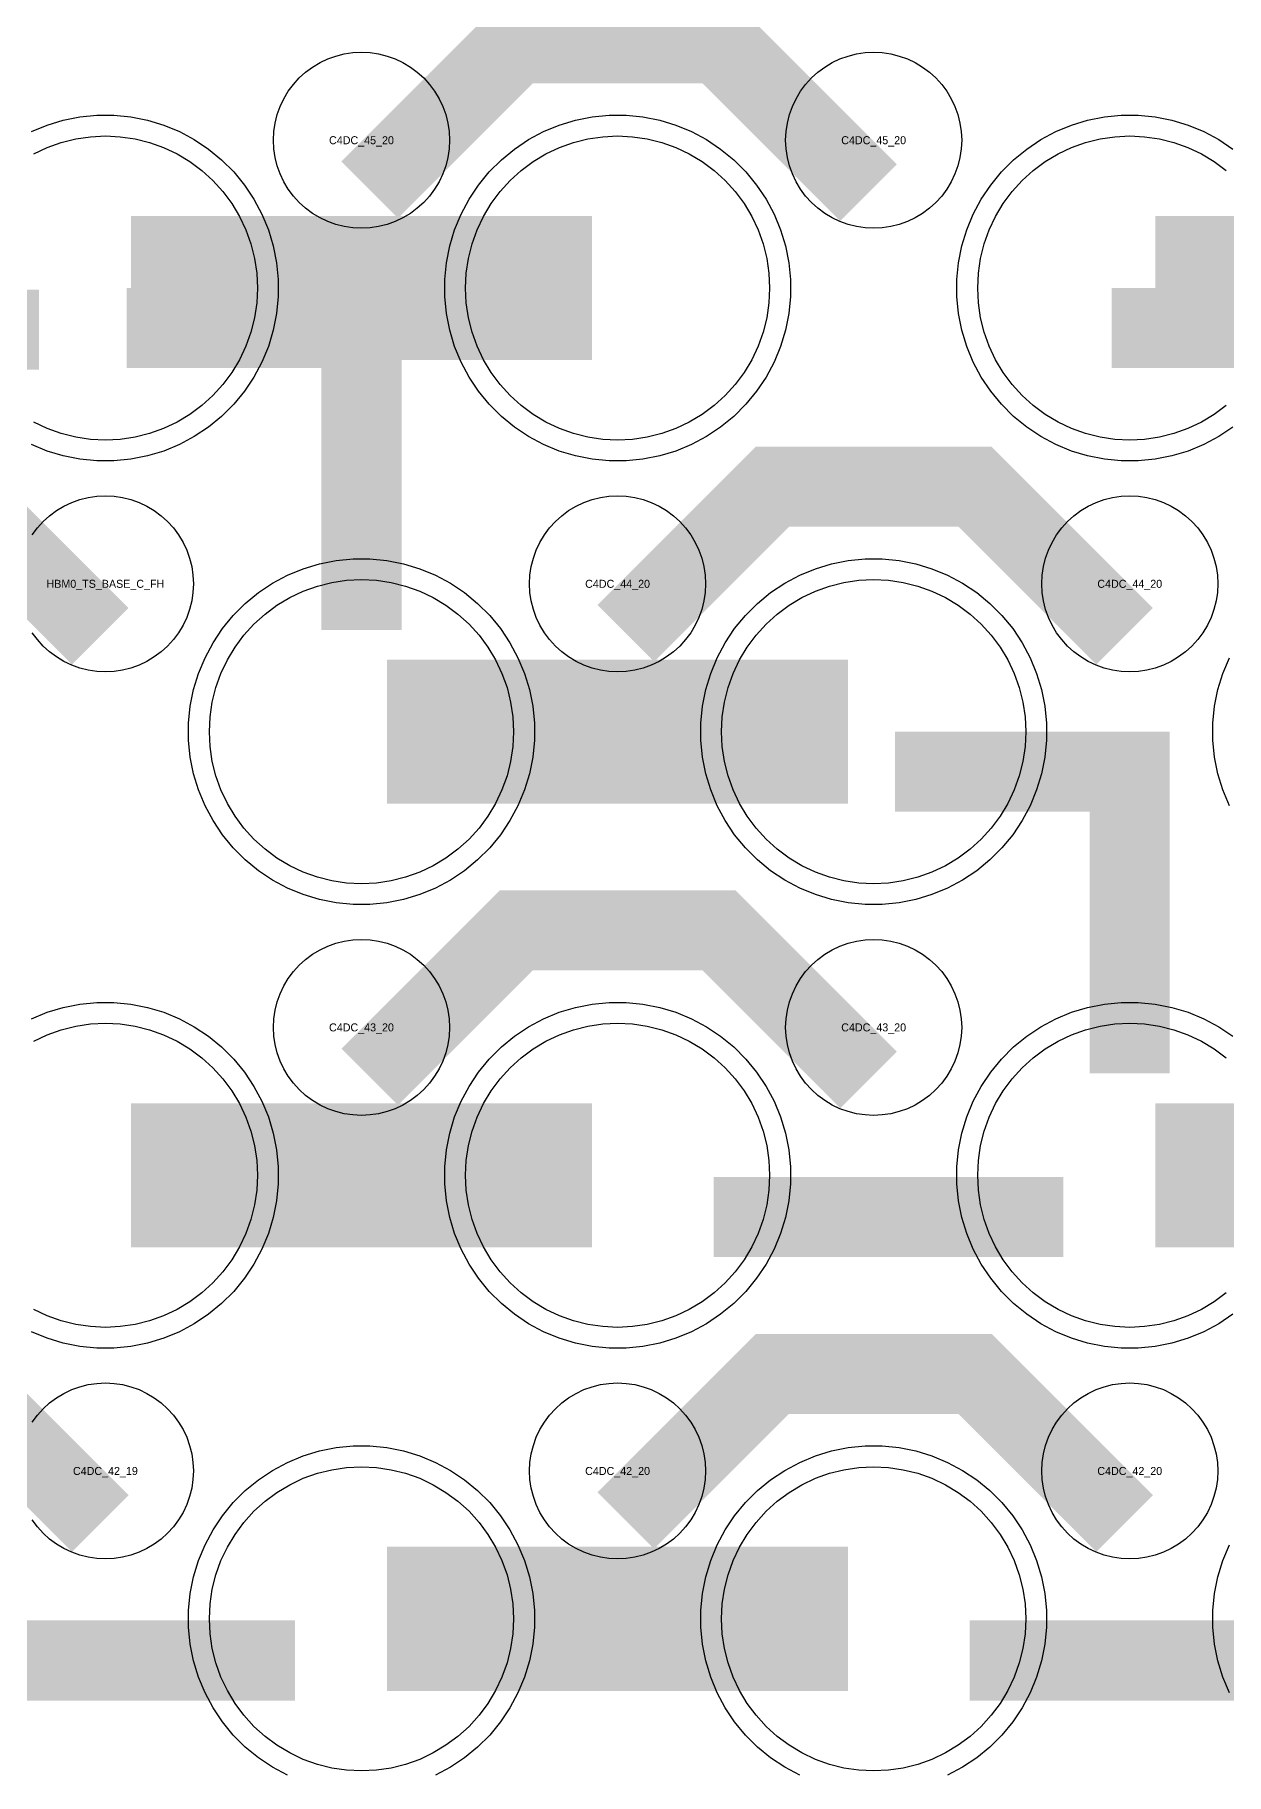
# Model space of a CAD drawing. Extents: x -11880 to 11880, y -14992 to 14992.
# Drawn here: x -5702 to -5330, y -9068 to -8525 of the extents above; entities that cross this region are included whole.
import ezdxf
from ezdxf.enums import TextEntityAlignment as Align

# ---------------------------------------------------------------- set-up
doc = ezdxf.new("R2010")
doc.units = 0
doc.header["$MEASUREMENT"] = 0
for name, color, linetype in [('GDS_775_DT_237', 138, 'CONTINUOUS'), ('RDL1_FS', 34, 'CONTINUOUS'), ('RDL_BS', 160, 'CONTINUOUS')]:
    doc.layers.add(name, color=color, linetype=linetype)

msp = doc.modelspace()

# ---------------------------------------------------------------- linework, layer by layer
at = {"layer": 'RDL1_FS'}
for points in [[(-5702.395, -8562.28), (-5698.181, -8560.288), (-5693.791, -8558.716), (-5689.268, -8557.584), (-5684.657, -8556.9), (-5680, -8556.671), (-5675.343, -8556.9), (-5670.732, -8557.584), (-5666.209, -8558.716), (-5661.819, -8560.288), (-5657.605, -8562.28), (-5653.605, -8564.678), (-5649.86, -8567.456), (-5646.406, -8570.586), (-5643.276, -8574.04), (-5640.498, -8577.785), (-5638.1, -8581.785), (-5636.108, -8585.999), (-5634.536, -8590.389), (-5633.404, -8594.912), (-5632.72, -8599.523), (-5632.491, -8604.18), (-5632.72, -8608.837), (-5633.404, -8613.448), (-5634.536, -8617.971), (-5636.108, -8622.361), (-5638.1, -8626.575), (-5640.498, -8630.575), (-5643.276, -8634.32), (-5646.406, -8637.774), (-5649.86, -8640.904), (-5653.605, -8643.682), (-5657.605, -8646.08), (-5661.819, -8648.072), (-5666.209, -8649.644), (-5670.732, -8650.776), (-5675.343, -8651.46), (-5680, -8651.689), (-5684.657, -8651.46), (-5689.268, -8650.776), (-5693.791, -8649.644), (-5698.181, -8648.072), (-5702.395, -8646.08)], [(-5329.86, -8640.904), (-5333.605, -8643.682), (-5337.605, -8646.08), (-5341.819, -8648.072), (-5346.209, -8649.644), (-5350.732, -8650.776), (-5355.343, -8651.46), (-5360, -8651.689), (-5364.657, -8651.46), (-5369.268, -8650.776), (-5373.791, -8649.644), (-5378.181, -8648.072), (-5382.395, -8646.08), (-5386.395, -8643.682), (-5390.14, -8640.904), (-5393.594, -8637.774), (-5396.724, -8634.32), (-5399.502, -8630.575), (-5401.9, -8626.575), (-5403.892, -8622.361), (-5405.464, -8617.971), (-5406.596, -8613.448), (-5407.28, -8608.837), (-5407.509, -8604.18), (-5407.28, -8599.523), (-5406.596, -8594.912), (-5405.464, -8590.389), (-5403.892, -8585.999), (-5401.9, -8581.785), (-5399.502, -8577.785), (-5396.724, -8574.04), (-5393.594, -8570.586), (-5390.14, -8567.456), (-5386.395, -8564.678), (-5382.395, -8562.28), (-5378.181, -8560.288), (-5373.791, -8558.716), (-5369.268, -8557.584), (-5364.657, -8556.9), (-5360, -8556.671), (-5355.343, -8556.9), (-5350.732, -8557.584), (-5346.209, -8558.716), (-5341.819, -8560.288), (-5337.605, -8562.28), (-5333.605, -8564.678), (-5329.86, -8567.456)], [(-5702.395, -8839.41), (-5698.181, -8837.418), (-5693.791, -8835.846), (-5689.268, -8834.714), (-5684.657, -8834.03), (-5680, -8833.801), (-5675.343, -8834.03), (-5670.732, -8834.714), (-5666.209, -8835.846), (-5661.819, -8837.418), (-5657.605, -8839.41), (-5653.605, -8841.808), (-5649.86, -8844.586), (-5646.406, -8847.716), (-5643.276, -8851.17), (-5640.498, -8854.915), (-5638.1, -8858.915), (-5636.108, -8863.129), (-5634.536, -8867.519), (-5633.404, -8872.042), (-5632.72, -8876.653), (-5632.491, -8881.31), (-5632.72, -8885.967), (-5633.404, -8890.578), (-5634.536, -8895.101), (-5636.108, -8899.491), (-5638.1, -8903.705), (-5640.498, -8907.705), (-5643.276, -8911.45), (-5646.406, -8914.904), (-5649.86, -8918.034), (-5653.605, -8920.812), (-5657.605, -8923.21), (-5661.819, -8925.202), (-5666.209, -8926.774), (-5670.732, -8927.906), (-5675.343, -8928.59), (-5680, -8928.819), (-5684.657, -8928.59), (-5689.268, -8927.906), (-5693.791, -8926.774), (-5698.181, -8925.202), (-5702.395, -8923.21)], [(-5329.86, -8918.034), (-5333.605, -8920.812), (-5337.605, -8923.21), (-5341.819, -8925.202), (-5346.209, -8926.774), (-5350.732, -8927.906), (-5355.343, -8928.59), (-5360, -8928.819), (-5364.657, -8928.59), (-5369.268, -8927.906), (-5373.791, -8926.774), (-5378.181, -8925.202), (-5382.395, -8923.21), (-5386.395, -8920.812), (-5390.14, -8918.034), (-5393.594, -8914.904), (-5396.724, -8911.45), (-5399.502, -8907.705), (-5401.9, -8903.705), (-5403.892, -8899.491), (-5405.464, -8895.101), (-5406.596, -8890.578), (-5407.28, -8885.967), (-5407.509, -8881.31), (-5407.28, -8876.653), (-5406.596, -8872.042), (-5405.464, -8867.519), (-5403.892, -8863.129), (-5401.9, -8858.915), (-5399.502, -8854.915), (-5396.724, -8851.17), (-5393.594, -8847.716), (-5390.14, -8844.586), (-5386.395, -8841.808), (-5382.395, -8839.41), (-5378.181, -8837.418), (-5373.791, -8835.846), (-5369.268, -8834.714), (-5364.657, -8834.03), (-5360, -8833.801), (-5355.343, -8834.03), (-5350.732, -8834.714), (-5346.209, -8835.846), (-5341.819, -8837.418), (-5337.605, -8839.41), (-5333.605, -8841.808), (-5329.86, -8844.586)]]:
    msp.add_lwpolyline(points, dxfattribs=at)
for points in [[(-5520, -8651.689), (-5524.657, -8651.46), (-5529.268, -8650.776), (-5533.791, -8649.644), (-5538.181, -8648.072), (-5542.395, -8646.08), (-5546.395, -8643.682), (-5550.14, -8640.904), (-5553.594, -8637.774), (-5556.724, -8634.32), (-5559.502, -8630.575), (-5561.9, -8626.575), (-5563.892, -8622.361), (-5565.464, -8617.971), (-5566.596, -8613.448), (-5567.28, -8608.837), (-5567.509, -8604.18), (-5567.28, -8599.523), (-5566.596, -8594.912), (-5565.464, -8590.389), (-5563.892, -8585.999), (-5561.9, -8581.785), (-5559.502, -8577.785), (-5556.724, -8574.04), (-5553.594, -8570.586), (-5550.14, -8567.456), (-5546.395, -8564.678), (-5542.395, -8562.28), (-5538.181, -8560.288), (-5533.791, -8558.716), (-5529.268, -8557.584), (-5524.657, -8556.9), (-5520, -8556.671), (-5515.343, -8556.9), (-5510.732, -8557.584), (-5506.209, -8558.716), (-5501.819, -8560.288), (-5497.605, -8562.28), (-5493.605, -8564.678), (-5489.86, -8567.456), (-5486.406, -8570.586), (-5483.276, -8574.04), (-5480.498, -8577.785), (-5478.1, -8581.785), (-5476.108, -8585.999), (-5474.536, -8590.389), (-5473.404, -8594.912), (-5472.72, -8599.523), (-5472.491, -8604.18), (-5472.72, -8608.837), (-5473.404, -8613.448), (-5474.536, -8617.971), (-5476.108, -8622.361), (-5478.1, -8626.575), (-5480.498, -8630.575), (-5483.276, -8634.32), (-5486.406, -8637.774), (-5489.86, -8640.904), (-5493.605, -8643.682), (-5497.605, -8646.08), (-5501.819, -8648.072), (-5506.209, -8649.644), (-5510.732, -8650.776), (-5515.343, -8651.46)], [(-5600, -8790.254), (-5604.657, -8790.025), (-5609.268, -8789.341), (-5613.791, -8788.209), (-5618.181, -8786.637), (-5622.395, -8784.645), (-5626.395, -8782.247), (-5630.14, -8779.469), (-5633.594, -8776.339), (-5636.724, -8772.885), (-5639.502, -8769.14), (-5641.9, -8765.14), (-5643.892, -8760.926), (-5645.464, -8756.536), (-5646.596, -8752.013), (-5647.28, -8747.402), (-5647.509, -8742.745), (-5647.28, -8738.088), (-5646.596, -8733.477), (-5645.464, -8728.954), (-5643.892, -8724.564), (-5641.9, -8720.35), (-5639.502, -8716.35), (-5636.724, -8712.605), (-5633.594, -8709.151), (-5630.14, -8706.021), (-5626.395, -8703.243), (-5622.395, -8700.845), (-5618.181, -8698.853), (-5613.791, -8697.281), (-5609.268, -8696.149), (-5604.657, -8695.465), (-5600, -8695.236), (-5595.343, -8695.465), (-5590.732, -8696.149), (-5586.209, -8697.281), (-5581.819, -8698.853), (-5577.605, -8700.845), (-5573.605, -8703.243), (-5569.86, -8706.021), (-5566.406, -8709.151), (-5563.276, -8712.605), (-5560.498, -8716.35), (-5558.1, -8720.35), (-5556.108, -8724.564), (-5554.536, -8728.954), (-5553.404, -8733.477), (-5552.72, -8738.088), (-5552.491, -8742.745), (-5552.72, -8747.402), (-5553.404, -8752.013), (-5554.536, -8756.536), (-5556.108, -8760.926), (-5558.1, -8765.14), (-5560.498, -8769.14), (-5563.276, -8772.885), (-5566.406, -8776.339), (-5569.86, -8779.469), (-5573.605, -8782.247), (-5577.605, -8784.645), (-5581.819, -8786.637), (-5586.209, -8788.209), (-5590.732, -8789.341), (-5595.343, -8790.025)], [(-5440, -8790.254), (-5444.657, -8790.025), (-5449.268, -8789.341), (-5453.791, -8788.209), (-5458.181, -8786.637), (-5462.395, -8784.645), (-5466.395, -8782.247), (-5470.14, -8779.469), (-5473.594, -8776.339), (-5476.724, -8772.885), (-5479.502, -8769.14), (-5481.9, -8765.14), (-5483.892, -8760.926), (-5485.464, -8756.536), (-5486.596, -8752.013), (-5487.28, -8747.402), (-5487.509, -8742.745), (-5487.28, -8738.088), (-5486.596, -8733.477), (-5485.464, -8728.954), (-5483.892, -8724.564), (-5481.9, -8720.35), (-5479.502, -8716.35), (-5476.724, -8712.605), (-5473.594, -8709.151), (-5470.14, -8706.021), (-5466.395, -8703.243), (-5462.395, -8700.845), (-5458.181, -8698.853), (-5453.791, -8697.281), (-5449.268, -8696.149), (-5444.657, -8695.465), (-5440, -8695.236), (-5435.343, -8695.465), (-5430.732, -8696.149), (-5426.209, -8697.281), (-5421.819, -8698.853), (-5417.605, -8700.845), (-5413.605, -8703.243), (-5409.86, -8706.021), (-5406.406, -8709.151), (-5403.276, -8712.605), (-5400.498, -8716.35), (-5398.1, -8720.35), (-5396.108, -8724.564), (-5394.536, -8728.954), (-5393.404, -8733.477), (-5392.72, -8738.088), (-5392.491, -8742.745), (-5392.72, -8747.402), (-5393.404, -8752.013), (-5394.536, -8756.536), (-5396.108, -8760.926), (-5398.1, -8765.14), (-5400.498, -8769.14), (-5403.276, -8772.885), (-5406.406, -8776.339), (-5409.86, -8779.469), (-5413.605, -8782.247), (-5417.605, -8784.645), (-5421.819, -8786.637), (-5426.209, -8788.209), (-5430.732, -8789.341), (-5435.343, -8790.025)], [(-5520, -8928.819), (-5524.657, -8928.59), (-5529.268, -8927.906), (-5533.791, -8926.774), (-5538.181, -8925.202), (-5542.395, -8923.21), (-5546.395, -8920.812), (-5550.14, -8918.034), (-5553.594, -8914.904), (-5556.724, -8911.45), (-5559.502, -8907.705), (-5561.9, -8903.705), (-5563.892, -8899.491), (-5565.464, -8895.101), (-5566.596, -8890.578), (-5567.28, -8885.967), (-5567.509, -8881.31), (-5567.28, -8876.653), (-5566.596, -8872.042), (-5565.464, -8867.519), (-5563.892, -8863.129), (-5561.9, -8858.915), (-5559.502, -8854.915), (-5556.724, -8851.17), (-5553.594, -8847.716), (-5550.14, -8844.586), (-5546.395, -8841.808), (-5542.395, -8839.41), (-5538.181, -8837.418), (-5533.791, -8835.846), (-5529.268, -8834.714), (-5524.657, -8834.03), (-5520, -8833.801), (-5515.343, -8834.03), (-5510.732, -8834.714), (-5506.209, -8835.846), (-5501.819, -8837.418), (-5497.605, -8839.41), (-5493.605, -8841.808), (-5489.86, -8844.586), (-5486.406, -8847.716), (-5483.276, -8851.17), (-5480.498, -8854.915), (-5478.1, -8858.915), (-5476.108, -8863.129), (-5474.536, -8867.519), (-5473.404, -8872.042), (-5472.72, -8876.653), (-5472.491, -8881.31), (-5472.72, -8885.967), (-5473.404, -8890.578), (-5474.536, -8895.101), (-5476.108, -8899.491), (-5478.1, -8903.705), (-5480.498, -8907.705), (-5483.276, -8911.45), (-5486.406, -8914.904), (-5489.86, -8918.034), (-5493.605, -8920.812), (-5497.605, -8923.21), (-5501.819, -8925.202), (-5506.209, -8926.774), (-5510.732, -8927.906), (-5515.343, -8928.59)], [(-5600, -9067.384), (-5604.657, -9067.155), (-5609.268, -9066.471), (-5613.791, -9065.339), (-5618.181, -9063.767), (-5622.395, -9061.775), (-5626.395, -9059.377), (-5630.14, -9056.599), (-5633.594, -9053.469), (-5636.724, -9050.015), (-5639.502, -9046.27), (-5641.9, -9042.27), (-5643.892, -9038.056), (-5645.464, -9033.666), (-5646.596, -9029.143), (-5647.28, -9024.532), (-5647.509, -9019.875), (-5647.28, -9015.218), (-5646.596, -9010.607), (-5645.464, -9006.084), (-5643.892, -9001.694), (-5641.9, -8997.48), (-5639.502, -8993.48), (-5636.724, -8989.735), (-5633.594, -8986.281), (-5630.14, -8983.151), (-5626.395, -8980.373), (-5622.395, -8977.975), (-5618.181, -8975.983), (-5613.791, -8974.411), (-5609.268, -8973.279), (-5604.657, -8972.595), (-5600, -8972.366), (-5595.343, -8972.595), (-5590.732, -8973.279), (-5586.209, -8974.411), (-5581.819, -8975.983), (-5577.605, -8977.975), (-5573.605, -8980.373), (-5569.86, -8983.151), (-5566.406, -8986.281), (-5563.276, -8989.735), (-5560.498, -8993.48), (-5558.1, -8997.48), (-5556.108, -9001.694), (-5554.536, -9006.084), (-5553.404, -9010.607), (-5552.72, -9015.218), (-5552.491, -9019.875), (-5552.72, -9024.532), (-5553.404, -9029.143), (-5554.536, -9033.666), (-5556.108, -9038.056), (-5558.1, -9042.27), (-5560.498, -9046.27), (-5563.276, -9050.015), (-5566.406, -9053.469), (-5569.86, -9056.599), (-5573.605, -9059.377), (-5577.605, -9061.775), (-5581.819, -9063.767), (-5586.209, -9065.339), (-5590.732, -9066.471), (-5595.343, -9067.155)], [(-5440, -9067.384), (-5444.657, -9067.155), (-5449.268, -9066.471), (-5453.791, -9065.339), (-5458.181, -9063.767), (-5462.395, -9061.775), (-5466.395, -9059.377), (-5470.14, -9056.599), (-5473.594, -9053.469), (-5476.724, -9050.015), (-5479.502, -9046.27), (-5481.9, -9042.27), (-5483.892, -9038.056), (-5485.464, -9033.666), (-5486.596, -9029.143), (-5487.28, -9024.532), (-5487.509, -9019.875), (-5487.28, -9015.218), (-5486.596, -9010.607), (-5485.464, -9006.084), (-5483.892, -9001.694), (-5481.9, -8997.48), (-5479.502, -8993.48), (-5476.724, -8989.735), (-5473.594, -8986.281), (-5470.14, -8983.151), (-5466.395, -8980.373), (-5462.395, -8977.975), (-5458.181, -8975.983), (-5453.791, -8974.411), (-5449.268, -8973.279), (-5444.657, -8972.595), (-5440, -8972.366), (-5435.343, -8972.595), (-5430.732, -8973.279), (-5426.209, -8974.411), (-5421.819, -8975.983), (-5417.605, -8977.975), (-5413.605, -8980.373), (-5409.86, -8983.151), (-5406.406, -8986.281), (-5403.276, -8989.735), (-5400.498, -8993.48), (-5398.1, -8997.48), (-5396.108, -9001.694), (-5394.536, -9006.084), (-5393.404, -9010.607), (-5392.72, -9015.218), (-5392.491, -9019.875), (-5392.72, -9024.532), (-5393.404, -9029.143), (-5394.536, -9033.666), (-5396.108, -9038.056), (-5398.1, -9042.27), (-5400.498, -9046.27), (-5403.276, -9050.015), (-5406.406, -9053.469), (-5409.86, -9056.599), (-5413.605, -9059.377), (-5417.605, -9061.775), (-5421.819, -9063.767), (-5426.209, -9065.339), (-5430.732, -9066.471), (-5435.343, -9067.155)]]:
    msp.add_lwpolyline(points, close=True, dxfattribs=at)
for points in [[(-5671.998, -8604.18, 45, 45, 0), (-5599.998, -8604.18, 45, 45, 0)], [(-5599.998, -8604.18, 45, 45, 0), (-5527.998, -8604.18, 45, 45, 0)], [(-5351.998, -8604.18, 45, 45, 0), (-5279.998, -8604.18, 45, 45, 0)], [(-5591.998, -8742.745, 45, 45, 0), (-5519.998, -8742.745, 45, 45, 0)], [(-5519.998, -8742.745, 45, 45, 0), (-5447.998, -8742.745, 45, 45, 0)], [(-5671.998, -8881.31, 45, 45, 0), (-5599.998, -8881.31, 45, 45, 0)], [(-5599.998, -8881.31, 45, 45, 0), (-5527.998, -8881.31, 45, 45, 0)], [(-5351.998, -8881.31, 45, 45, 0), (-5279.998, -8881.31, 45, 45, 0)], [(-5591.998, -9019.875, 45, 45, 0), (-5519.998, -9019.875, 45, 45, 0)], [(-5519.998, -9019.875, 45, 45, 0), (-5447.998, -9019.875, 45, 45, 0)]]:
    msp.add_lwpolyline(points, format="xyseb", dxfattribs=at)
at = {"layer": 'RDL_BS'}
for points in [[(-5597.438, -8573.494, 25, 25, 0), (-5551.623, -8527.679, 25, 25, 0), (-5518.07, -8527.679, 25, 25, 0)], [(-5441.599, -8574.393, 25, 25, 0), (-5488.313, -8527.679, 25, 25, 0), (-5518.071, -8527.679, 25, 25, 0)], [(-5600, -8710.957, 25, 25, 0), (-5600, -8604.18, 25, 25, 0)], [(-5809.984, -8617.193, 25, 25, 0), (-5700.719, -8617.193, 25, 25, 0)], [(-5587.5, -8616.68, 25, 25, 0), (-5673.333, -8616.68, 25, 25, 0)], [(-5627.056, -8616.68, 25, 25, 0), (-5668.26, -8616.68, 25, 25, 0)], [(-5365.603, -8616.68, 25, 25, 0), (-5187.5, -8616.68, 25, 25, 0)], [(-5600, -8634.649, 25, 25, 0), (-5600, -8680.269, 25, 25, 0)], [(-5681.599, -8712.958, 25, 25, 0), (-5728.313, -8666.244, 25, 25, 0), (-5758.071, -8666.244, 25, 25, 0)], [(-5517.438, -8712.059, 25, 25, 0), (-5471.623, -8666.244, 25, 25, 0), (-5438.07, -8666.244, 25, 25, 0)], [(-5361.599, -8712.958, 25, 25, 0), (-5408.313, -8666.244, 25, 25, 0), (-5438.071, -8666.244, 25, 25, 0)], [(-5360, -8849.522, 25, 25, 0), (-5360, -8742.745, 25, 25, 0)], [(-5347.5, -8755.245, 25, 25, 0), (-5433.333, -8755.245, 25, 25, 0)], [(-5387.056, -8755.245, 25, 25, 0), (-5428.26, -8755.245, 25, 25, 0)], [(-5360, -8773.214, 25, 25, 0), (-5360, -8818.834, 25, 25, 0)], [(-5597.438, -8850.624, 25, 25, 0), (-5551.623, -8804.809, 25, 25, 0), (-5518.07, -8804.809, 25, 25, 0)], [(-5441.599, -8851.523, 25, 25, 0), (-5488.313, -8804.809, 25, 25, 0), (-5518.071, -8804.809, 25, 25, 0)], [(-5489.984, -8894.323, 25, 25, 0), (-5380.719, -8894.323, 25, 25, 0)], [(-5681.599, -8990.088, 25, 25, 0), (-5728.313, -8943.374, 25, 25, 0), (-5758.071, -8943.374, 25, 25, 0)], [(-5517.438, -8989.189, 25, 25, 0), (-5471.623, -8943.374, 25, 25, 0), (-5438.07, -8943.374, 25, 25, 0)], [(-5361.599, -8990.088, 25, 25, 0), (-5408.313, -8943.374, 25, 25, 0), (-5438.071, -8943.374, 25, 25, 0)], [(-5729.984, -9032.888, 25, 25, 0), (-5620.719, -9032.888, 25, 25, 0)], [(-5409.984, -9032.888, 25, 25, 0), (-5300.719, -9032.888, 25, 25, 0)]]:
    msp.add_lwpolyline(points, format="xyseb", dxfattribs=at)
for points in [[(-5600, -8585.486), (-5602.693, -8585.354), (-5605.365, -8584.958), (-5607.984, -8584.301), (-5610.519, -8583.394), (-5612.956, -8582.242), (-5615.28, -8580.849), (-5617.443, -8579.246), (-5619.442, -8577.434), (-5621.254, -8575.435), (-5622.857, -8573.272), (-5624.25, -8570.948), (-5625.402, -8568.511), (-5626.309, -8565.976), (-5626.966, -8563.357), (-5627.362, -8560.685), (-5627.494, -8557.992), (-5627.362, -8555.299), (-5626.966, -8552.627), (-5626.309, -8550.008), (-5625.402, -8547.473), (-5624.25, -8545.036), (-5622.857, -8542.712), (-5621.254, -8540.549), (-5619.442, -8538.55), (-5617.443, -8536.738), (-5615.28, -8535.135), (-5612.956, -8533.742), (-5610.519, -8532.59), (-5607.984, -8531.683), (-5605.365, -8531.026), (-5602.693, -8530.63), (-5600, -8530.498), (-5597.307, -8530.63), (-5594.635, -8531.026), (-5592.016, -8531.683), (-5589.481, -8532.59), (-5587.044, -8533.742), (-5584.72, -8535.135), (-5582.557, -8536.738), (-5580.558, -8538.55), (-5578.746, -8540.549), (-5577.143, -8542.712), (-5575.75, -8545.036), (-5574.598, -8547.473), (-5573.691, -8550.008), (-5573.034, -8552.627), (-5572.638, -8555.299), (-5572.506, -8557.992), (-5572.638, -8560.685), (-5573.034, -8563.357), (-5573.691, -8565.976), (-5574.598, -8568.511), (-5575.75, -8570.948), (-5577.143, -8573.272), (-5578.746, -8575.435), (-5580.558, -8577.434), (-5582.557, -8579.246), (-5584.72, -8580.849), (-5587.044, -8582.242), (-5589.481, -8583.394), (-5592.016, -8584.301), (-5594.635, -8584.958), (-5597.307, -8585.354)], [(-5440, -8585.486), (-5442.693, -8585.354), (-5445.365, -8584.958), (-5447.984, -8584.301), (-5450.519, -8583.394), (-5452.956, -8582.242), (-5455.28, -8580.849), (-5457.443, -8579.246), (-5459.442, -8577.434), (-5461.254, -8575.435), (-5462.857, -8573.272), (-5464.25, -8570.948), (-5465.402, -8568.511), (-5466.309, -8565.976), (-5466.966, -8563.357), (-5467.362, -8560.685), (-5467.494, -8557.992), (-5467.362, -8555.299), (-5466.966, -8552.627), (-5466.309, -8550.008), (-5465.402, -8547.473), (-5464.25, -8545.036), (-5462.857, -8542.712), (-5461.254, -8540.549), (-5459.442, -8538.55), (-5457.443, -8536.738), (-5455.28, -8535.135), (-5452.956, -8533.742), (-5450.519, -8532.59), (-5447.984, -8531.683), (-5445.365, -8531.026), (-5442.693, -8530.63), (-5440, -8530.498), (-5437.307, -8530.63), (-5434.635, -8531.026), (-5432.016, -8531.683), (-5429.481, -8532.59), (-5427.044, -8533.742), (-5424.72, -8535.135), (-5422.557, -8536.738), (-5420.558, -8538.55), (-5418.746, -8540.549), (-5417.143, -8542.712), (-5415.75, -8545.036), (-5414.598, -8547.473), (-5413.691, -8550.008), (-5413.034, -8552.627), (-5412.638, -8555.299), (-5412.506, -8557.992), (-5412.638, -8560.685), (-5413.034, -8563.357), (-5413.691, -8565.976), (-5414.598, -8568.511), (-5415.75, -8570.948), (-5417.143, -8573.272), (-5418.746, -8575.435), (-5420.558, -8577.434), (-5422.557, -8579.246), (-5424.72, -8580.849), (-5427.044, -8582.242), (-5429.481, -8583.394), (-5432.016, -8584.301), (-5434.635, -8584.958), (-5437.307, -8585.354)], [(-5522.644, -8658.18), (-5527.938, -8657.663), (-5533.165, -8656.617), (-5538.205, -8655.086), (-5543.115, -8653.055), (-5547.777, -8650.563), (-5552.191, -8647.616), (-5556.292, -8644.254), (-5560.074, -8640.472), (-5563.436, -8636.371), (-5566.383, -8631.957), (-5568.875, -8627.295), (-5570.906, -8622.385), (-5572.437, -8617.345), (-5573.483, -8612.118), (-5574, -8606.824), (-5574, -8601.536), (-5573.483, -8596.242), (-5572.437, -8591.015), (-5570.906, -8585.975), (-5568.875, -8581.065), (-5566.383, -8576.403), (-5563.436, -8571.989), (-5560.074, -8567.888), (-5556.292, -8564.106), (-5552.191, -8560.744), (-5547.777, -8557.797), (-5543.115, -8555.305), (-5538.205, -8553.274), (-5533.165, -8551.743), (-5527.938, -8550.697), (-5522.644, -8550.18), (-5517.356, -8550.18), (-5512.062, -8550.697), (-5506.835, -8551.743), (-5501.795, -8553.274), (-5496.885, -8555.305), (-5492.223, -8557.797), (-5487.809, -8560.744), (-5483.708, -8564.106), (-5479.926, -8567.888), (-5476.564, -8571.989), (-5473.617, -8576.403), (-5471.125, -8581.065), (-5469.094, -8585.975), (-5467.563, -8591.015), (-5466.517, -8596.242), (-5466, -8601.536), (-5466, -8606.824), (-5466.517, -8612.118), (-5467.563, -8617.345), (-5469.094, -8622.385), (-5471.125, -8627.295), (-5473.617, -8631.957), (-5476.564, -8636.371), (-5479.926, -8640.472), (-5483.708, -8644.254), (-5487.809, -8647.616), (-5492.223, -8650.563), (-5496.885, -8653.055), (-5501.795, -8655.086), (-5506.835, -8656.617), (-5512.062, -8657.663), (-5517.356, -8658.18)], [(-5520, -8724.051), (-5522.693, -8723.919), (-5525.365, -8723.523), (-5527.984, -8722.866), (-5530.519, -8721.959), (-5532.956, -8720.807), (-5535.28, -8719.414), (-5537.443, -8717.811), (-5539.442, -8715.999), (-5541.254, -8714), (-5542.857, -8711.837), (-5544.25, -8709.513), (-5545.402, -8707.076), (-5546.309, -8704.541), (-5546.966, -8701.922), (-5547.362, -8699.25), (-5547.494, -8696.557), (-5547.362, -8693.864), (-5546.966, -8691.192), (-5546.309, -8688.573), (-5545.402, -8686.038), (-5544.25, -8683.601), (-5542.857, -8681.277), (-5541.254, -8679.114), (-5539.442, -8677.115), (-5537.443, -8675.303), (-5535.28, -8673.7), (-5532.956, -8672.307), (-5530.519, -8671.155), (-5527.984, -8670.248), (-5525.365, -8669.591), (-5522.693, -8669.195), (-5520, -8669.063), (-5517.307, -8669.195), (-5514.635, -8669.591), (-5512.016, -8670.248), (-5509.481, -8671.155), (-5507.044, -8672.307), (-5504.72, -8673.7), (-5502.557, -8675.303), (-5500.558, -8677.115), (-5498.746, -8679.114), (-5497.143, -8681.277), (-5495.75, -8683.601), (-5494.598, -8686.038), (-5493.691, -8688.573), (-5493.034, -8691.192), (-5492.638, -8693.864), (-5492.506, -8696.557), (-5492.638, -8699.25), (-5493.034, -8701.922), (-5493.691, -8704.541), (-5494.598, -8707.076), (-5495.75, -8709.513), (-5497.143, -8711.837), (-5498.746, -8714), (-5500.558, -8715.999), (-5502.557, -8717.811), (-5504.72, -8719.414), (-5507.044, -8720.807), (-5509.481, -8721.959), (-5512.016, -8722.866), (-5514.635, -8723.523), (-5517.307, -8723.919)], [(-5360, -8724.051), (-5362.693, -8723.919), (-5365.365, -8723.523), (-5367.984, -8722.866), (-5370.519, -8721.959), (-5372.956, -8720.807), (-5375.28, -8719.414), (-5377.443, -8717.811), (-5379.442, -8715.999), (-5381.254, -8714), (-5382.857, -8711.837), (-5384.25, -8709.513), (-5385.402, -8707.076), (-5386.309, -8704.541), (-5386.966, -8701.922), (-5387.362, -8699.25), (-5387.494, -8696.557), (-5387.362, -8693.864), (-5386.966, -8691.192), (-5386.309, -8688.573), (-5385.402, -8686.038), (-5384.25, -8683.601), (-5382.857, -8681.277), (-5381.254, -8679.114), (-5379.442, -8677.115), (-5377.443, -8675.303), (-5375.28, -8673.7), (-5372.956, -8672.307), (-5370.519, -8671.155), (-5367.984, -8670.248), (-5365.365, -8669.591), (-5362.693, -8669.195), (-5360, -8669.063), (-5357.307, -8669.195), (-5354.635, -8669.591), (-5352.016, -8670.248), (-5349.481, -8671.155), (-5347.044, -8672.307), (-5344.72, -8673.7), (-5342.557, -8675.303), (-5340.558, -8677.115), (-5338.746, -8679.114), (-5337.143, -8681.277), (-5335.75, -8683.601), (-5334.598, -8686.038), (-5333.691, -8688.573), (-5333.034, -8691.192), (-5332.638, -8693.864), (-5332.506, -8696.557), (-5332.638, -8699.25), (-5333.034, -8701.922), (-5333.691, -8704.541), (-5334.598, -8707.076), (-5335.75, -8709.513), (-5337.143, -8711.837), (-5338.746, -8714), (-5340.558, -8715.999), (-5342.557, -8717.811), (-5344.72, -8719.414), (-5347.044, -8720.807), (-5349.481, -8721.959), (-5352.016, -8722.866), (-5354.635, -8723.523), (-5357.307, -8723.919)], [(-5602.644, -8796.745), (-5607.938, -8796.228), (-5613.165, -8795.182), (-5618.205, -8793.651), (-5623.115, -8791.62), (-5627.777, -8789.128), (-5632.191, -8786.181), (-5636.292, -8782.819), (-5640.074, -8779.037), (-5643.436, -8774.936), (-5646.383, -8770.522), (-5648.875, -8765.86), (-5650.906, -8760.95), (-5652.437, -8755.91), (-5653.483, -8750.683), (-5654, -8745.389), (-5654, -8740.101), (-5653.483, -8734.807), (-5652.437, -8729.58), (-5650.906, -8724.54), (-5648.875, -8719.63), (-5646.383, -8714.968), (-5643.436, -8710.554), (-5640.074, -8706.453), (-5636.292, -8702.671), (-5632.191, -8699.309), (-5627.777, -8696.362), (-5623.115, -8693.87), (-5618.205, -8691.839), (-5613.165, -8690.308), (-5607.938, -8689.262), (-5602.644, -8688.745), (-5597.356, -8688.745), (-5592.062, -8689.262), (-5586.835, -8690.308), (-5581.795, -8691.839), (-5576.885, -8693.87), (-5572.223, -8696.362), (-5567.809, -8699.309), (-5563.708, -8702.671), (-5559.926, -8706.453), (-5556.564, -8710.554), (-5553.617, -8714.968), (-5551.125, -8719.63), (-5549.094, -8724.54), (-5547.563, -8729.58), (-5546.517, -8734.807), (-5546, -8740.101), (-5546, -8745.389), (-5546.517, -8750.683), (-5547.563, -8755.91), (-5549.094, -8760.95), (-5551.125, -8765.86), (-5553.617, -8770.522), (-5556.564, -8774.936), (-5559.926, -8779.037), (-5563.708, -8782.819), (-5567.809, -8786.181), (-5572.223, -8789.128), (-5576.885, -8791.62), (-5581.795, -8793.651), (-5586.835, -8795.182), (-5592.062, -8796.228), (-5597.356, -8796.745)], [(-5442.644, -8796.745), (-5447.938, -8796.228), (-5453.165, -8795.182), (-5458.205, -8793.651), (-5463.115, -8791.62), (-5467.777, -8789.128), (-5472.191, -8786.181), (-5476.292, -8782.819), (-5480.074, -8779.037), (-5483.436, -8774.936), (-5486.383, -8770.522), (-5488.875, -8765.86), (-5490.906, -8760.95), (-5492.437, -8755.91), (-5493.483, -8750.683), (-5494, -8745.389), (-5494, -8740.101), (-5493.483, -8734.807), (-5492.437, -8729.58), (-5490.906, -8724.54), (-5488.875, -8719.63), (-5486.383, -8714.968), (-5483.436, -8710.554), (-5480.074, -8706.453), (-5476.292, -8702.671), (-5472.191, -8699.309), (-5467.777, -8696.362), (-5463.115, -8693.87), (-5458.205, -8691.839), (-5453.165, -8690.308), (-5447.938, -8689.262), (-5442.644, -8688.745), (-5437.356, -8688.745), (-5432.062, -8689.262), (-5426.835, -8690.308), (-5421.795, -8691.839), (-5416.885, -8693.87), (-5412.223, -8696.362), (-5407.809, -8699.309), (-5403.708, -8702.671), (-5399.926, -8706.453), (-5396.564, -8710.554), (-5393.617, -8714.968), (-5391.125, -8719.63), (-5389.094, -8724.54), (-5387.563, -8729.58), (-5386.517, -8734.807), (-5386, -8740.101), (-5386, -8745.389), (-5386.517, -8750.683), (-5387.563, -8755.91), (-5389.094, -8760.95), (-5391.125, -8765.86), (-5393.617, -8770.522), (-5396.564, -8774.936), (-5399.926, -8779.037), (-5403.708, -8782.819), (-5407.809, -8786.181), (-5412.223, -8789.128), (-5416.885, -8791.62), (-5421.795, -8793.651), (-5426.835, -8795.182), (-5432.062, -8796.228), (-5437.356, -8796.745)], [(-5600, -8862.616), (-5602.693, -8862.484), (-5605.365, -8862.088), (-5607.984, -8861.431), (-5610.519, -8860.524), (-5612.956, -8859.372), (-5615.28, -8857.979), (-5617.443, -8856.376), (-5619.442, -8854.564), (-5621.254, -8852.565), (-5622.857, -8850.402), (-5624.25, -8848.078), (-5625.402, -8845.641), (-5626.309, -8843.106), (-5626.966, -8840.487), (-5627.362, -8837.815), (-5627.494, -8835.122), (-5627.362, -8832.429), (-5626.966, -8829.757), (-5626.309, -8827.138), (-5625.402, -8824.603), (-5624.25, -8822.166), (-5622.857, -8819.842), (-5621.254, -8817.679), (-5619.442, -8815.68), (-5617.443, -8813.868), (-5615.28, -8812.265), (-5612.956, -8810.872), (-5610.519, -8809.72), (-5607.984, -8808.813), (-5605.365, -8808.156), (-5602.693, -8807.76), (-5600, -8807.628), (-5597.307, -8807.76), (-5594.635, -8808.156), (-5592.016, -8808.813), (-5589.481, -8809.72), (-5587.044, -8810.872), (-5584.72, -8812.265), (-5582.557, -8813.868), (-5580.558, -8815.68), (-5578.746, -8817.679), (-5577.143, -8819.842), (-5575.75, -8822.166), (-5574.598, -8824.603), (-5573.691, -8827.138), (-5573.034, -8829.757), (-5572.638, -8832.429), (-5572.506, -8835.122), (-5572.638, -8837.815), (-5573.034, -8840.487), (-5573.691, -8843.106), (-5574.598, -8845.641), (-5575.75, -8848.078), (-5577.143, -8850.402), (-5578.746, -8852.565), (-5580.558, -8854.564), (-5582.557, -8856.376), (-5584.72, -8857.979), (-5587.044, -8859.372), (-5589.481, -8860.524), (-5592.016, -8861.431), (-5594.635, -8862.088), (-5597.307, -8862.484)], [(-5440, -8862.616), (-5442.693, -8862.484), (-5445.365, -8862.088), (-5447.984, -8861.431), (-5450.519, -8860.524), (-5452.956, -8859.372), (-5455.28, -8857.979), (-5457.443, -8856.376), (-5459.442, -8854.564), (-5461.254, -8852.565), (-5462.857, -8850.402), (-5464.25, -8848.078), (-5465.402, -8845.641), (-5466.309, -8843.106), (-5466.966, -8840.487), (-5467.362, -8837.815), (-5467.494, -8835.122), (-5467.362, -8832.429), (-5466.966, -8829.757), (-5466.309, -8827.138), (-5465.402, -8824.603), (-5464.25, -8822.166), (-5462.857, -8819.842), (-5461.254, -8817.679), (-5459.442, -8815.68), (-5457.443, -8813.868), (-5455.28, -8812.265), (-5452.956, -8810.872), (-5450.519, -8809.72), (-5447.984, -8808.813), (-5445.365, -8808.156), (-5442.693, -8807.76), (-5440, -8807.628), (-5437.307, -8807.76), (-5434.635, -8808.156), (-5432.016, -8808.813), (-5429.481, -8809.72), (-5427.044, -8810.872), (-5424.72, -8812.265), (-5422.557, -8813.868), (-5420.558, -8815.68), (-5418.746, -8817.679), (-5417.143, -8819.842), (-5415.75, -8822.166), (-5414.598, -8824.603), (-5413.691, -8827.138), (-5413.034, -8829.757), (-5412.638, -8832.429), (-5412.506, -8835.122), (-5412.638, -8837.815), (-5413.034, -8840.487), (-5413.691, -8843.106), (-5414.598, -8845.641), (-5415.75, -8848.078), (-5417.143, -8850.402), (-5418.746, -8852.565), (-5420.558, -8854.564), (-5422.557, -8856.376), (-5424.72, -8857.979), (-5427.044, -8859.372), (-5429.481, -8860.524), (-5432.016, -8861.431), (-5434.635, -8862.088), (-5437.307, -8862.484)], [(-5522.644, -8935.31), (-5527.938, -8934.793), (-5533.165, -8933.747), (-5538.205, -8932.216), (-5543.115, -8930.185), (-5547.777, -8927.693), (-5552.191, -8924.746), (-5556.292, -8921.384), (-5560.074, -8917.602), (-5563.436, -8913.501), (-5566.383, -8909.087), (-5568.875, -8904.425), (-5570.906, -8899.515), (-5572.437, -8894.475), (-5573.483, -8889.248), (-5574, -8883.954), (-5574, -8878.666), (-5573.483, -8873.372), (-5572.437, -8868.145), (-5570.906, -8863.105), (-5568.875, -8858.195), (-5566.383, -8853.533), (-5563.436, -8849.119), (-5560.074, -8845.018), (-5556.292, -8841.236), (-5552.191, -8837.874), (-5547.777, -8834.927), (-5543.115, -8832.435), (-5538.205, -8830.404), (-5533.165, -8828.873), (-5527.938, -8827.827), (-5522.644, -8827.31), (-5517.356, -8827.31), (-5512.062, -8827.827), (-5506.835, -8828.873), (-5501.795, -8830.404), (-5496.885, -8832.435), (-5492.223, -8834.927), (-5487.809, -8837.874), (-5483.708, -8841.236), (-5479.926, -8845.018), (-5476.564, -8849.119), (-5473.617, -8853.533), (-5471.125, -8858.195), (-5469.094, -8863.105), (-5467.563, -8868.145), (-5466.517, -8873.372), (-5466, -8878.666), (-5466, -8883.954), (-5466.517, -8889.248), (-5467.563, -8894.475), (-5469.094, -8899.515), (-5471.125, -8904.425), (-5473.617, -8909.087), (-5476.564, -8913.501), (-5479.926, -8917.602), (-5483.708, -8921.384), (-5487.809, -8924.746), (-5492.223, -8927.693), (-5496.885, -8930.185), (-5501.795, -8932.216), (-5506.835, -8933.747), (-5512.062, -8934.793), (-5517.356, -8935.31)], [(-5520, -9001.181), (-5522.693, -9001.049), (-5525.365, -9000.653), (-5527.984, -8999.996), (-5530.519, -8999.089), (-5532.956, -8997.937), (-5535.28, -8996.544), (-5537.443, -8994.941), (-5539.442, -8993.129), (-5541.254, -8991.13), (-5542.857, -8988.967), (-5544.25, -8986.643), (-5545.402, -8984.206), (-5546.309, -8981.671), (-5546.966, -8979.052), (-5547.362, -8976.38), (-5547.494, -8973.687), (-5547.362, -8970.994), (-5546.966, -8968.322), (-5546.309, -8965.703), (-5545.402, -8963.168), (-5544.25, -8960.731), (-5542.857, -8958.407), (-5541.254, -8956.244), (-5539.442, -8954.245), (-5537.443, -8952.433), (-5535.28, -8950.83), (-5532.956, -8949.437), (-5530.519, -8948.285), (-5527.984, -8947.378), (-5525.365, -8946.721), (-5522.693, -8946.325), (-5520, -8946.193), (-5517.307, -8946.325), (-5514.635, -8946.721), (-5512.016, -8947.378), (-5509.481, -8948.285), (-5507.044, -8949.437), (-5504.72, -8950.83), (-5502.557, -8952.433), (-5500.558, -8954.245), (-5498.746, -8956.244), (-5497.143, -8958.407), (-5495.75, -8960.731), (-5494.598, -8963.168), (-5493.691, -8965.703), (-5493.034, -8968.322), (-5492.638, -8970.994), (-5492.506, -8973.687), (-5492.638, -8976.38), (-5493.034, -8979.052), (-5493.691, -8981.671), (-5494.598, -8984.206), (-5495.75, -8986.643), (-5497.143, -8988.967), (-5498.746, -8991.13), (-5500.558, -8993.129), (-5502.557, -8994.941), (-5504.72, -8996.544), (-5507.044, -8997.937), (-5509.481, -8999.089), (-5512.016, -8999.996), (-5514.635, -9000.653), (-5517.307, -9001.049)], [(-5360, -9001.181), (-5362.693, -9001.049), (-5365.365, -9000.653), (-5367.984, -8999.996), (-5370.519, -8999.089), (-5372.956, -8997.937), (-5375.28, -8996.544), (-5377.443, -8994.941), (-5379.442, -8993.129), (-5381.254, -8991.13), (-5382.857, -8988.967), (-5384.25, -8986.643), (-5385.402, -8984.206), (-5386.309, -8981.671), (-5386.966, -8979.052), (-5387.362, -8976.38), (-5387.494, -8973.687), (-5387.362, -8970.994), (-5386.966, -8968.322), (-5386.309, -8965.703), (-5385.402, -8963.168), (-5384.25, -8960.731), (-5382.857, -8958.407), (-5381.254, -8956.244), (-5379.442, -8954.245), (-5377.443, -8952.433), (-5375.28, -8950.83), (-5372.956, -8949.437), (-5370.519, -8948.285), (-5367.984, -8947.378), (-5365.365, -8946.721), (-5362.693, -8946.325), (-5360, -8946.193), (-5357.307, -8946.325), (-5354.635, -8946.721), (-5352.016, -8947.378), (-5349.481, -8948.285), (-5347.044, -8949.437), (-5344.72, -8950.83), (-5342.557, -8952.433), (-5340.558, -8954.245), (-5338.746, -8956.244), (-5337.143, -8958.407), (-5335.75, -8960.731), (-5334.598, -8963.168), (-5333.691, -8965.703), (-5333.034, -8968.322), (-5332.638, -8970.994), (-5332.506, -8973.687), (-5332.638, -8976.38), (-5333.034, -8979.052), (-5333.691, -8981.671), (-5334.598, -8984.206), (-5335.75, -8986.643), (-5337.143, -8988.967), (-5338.746, -8991.13), (-5340.558, -8993.129), (-5342.557, -8994.941), (-5344.72, -8996.544), (-5347.044, -8997.937), (-5349.481, -8999.089), (-5352.016, -8999.996), (-5354.635, -9000.653), (-5357.307, -9001.049)]]:
    msp.add_lwpolyline(points, close=True, dxfattribs=at)
for points in [[(-5703.115, -8555.305), (-5698.205, -8553.274), (-5693.165, -8551.743), (-5687.938, -8550.697), (-5682.644, -8550.18), (-5677.356, -8550.18), (-5672.062, -8550.697), (-5666.835, -8551.743), (-5661.795, -8553.274), (-5656.885, -8555.305), (-5652.223, -8557.797), (-5647.809, -8560.744), (-5643.708, -8564.106), (-5639.926, -8567.888), (-5636.564, -8571.989), (-5633.617, -8576.403), (-5631.125, -8581.065), (-5629.094, -8585.975), (-5627.563, -8591.015), (-5626.517, -8596.242), (-5626, -8601.536), (-5626, -8606.824), (-5626.517, -8612.118), (-5627.563, -8617.345), (-5629.094, -8622.385), (-5631.125, -8627.295), (-5633.617, -8631.957), (-5636.564, -8636.371), (-5639.926, -8640.472), (-5643.708, -8644.254), (-5647.809, -8647.616), (-5652.223, -8650.563), (-5656.885, -8653.055), (-5661.795, -8655.086), (-5666.835, -8656.617), (-5672.062, -8657.663), (-5677.356, -8658.18), (-5682.644, -8658.18), (-5687.938, -8657.663), (-5693.165, -8656.617), (-5698.205, -8655.086), (-5703.115, -8653.055)], [(-5327.809, -8647.616), (-5332.223, -8650.563), (-5336.885, -8653.055), (-5341.795, -8655.086), (-5346.835, -8656.617), (-5352.062, -8657.663), (-5357.356, -8658.18), (-5362.644, -8658.18), (-5367.938, -8657.663), (-5373.165, -8656.617), (-5378.205, -8655.086), (-5383.115, -8653.055), (-5387.777, -8650.563), (-5392.191, -8647.616), (-5396.292, -8644.254), (-5400.074, -8640.472), (-5403.436, -8636.371), (-5406.383, -8631.957), (-5408.875, -8627.295), (-5410.906, -8622.385), (-5412.437, -8617.345), (-5413.483, -8612.118), (-5414, -8606.824), (-5414, -8601.536), (-5413.483, -8596.242), (-5412.437, -8591.015), (-5410.906, -8585.975), (-5408.875, -8581.065), (-5406.383, -8576.403), (-5403.436, -8571.989), (-5400.074, -8567.888), (-5396.292, -8564.106), (-5392.191, -8560.744), (-5387.777, -8557.797), (-5383.115, -8555.305), (-5378.205, -8553.274), (-5373.165, -8551.743), (-5367.938, -8550.697), (-5362.644, -8550.18), (-5357.356, -8550.18), (-5352.062, -8550.697), (-5346.835, -8551.743), (-5341.795, -8553.274), (-5336.885, -8555.305), (-5332.223, -8557.797), (-5327.809, -8560.744)], [(-5702.857, -8681.277), (-5701.254, -8679.114), (-5699.442, -8677.115), (-5697.443, -8675.303), (-5695.28, -8673.7), (-5692.956, -8672.307), (-5690.519, -8671.155), (-5687.984, -8670.248), (-5685.365, -8669.591), (-5682.693, -8669.195), (-5680, -8669.063), (-5677.307, -8669.195), (-5674.635, -8669.591), (-5672.016, -8670.248), (-5669.481, -8671.155), (-5667.044, -8672.307), (-5664.72, -8673.7), (-5662.557, -8675.303), (-5660.558, -8677.115), (-5658.746, -8679.114), (-5657.143, -8681.277), (-5655.75, -8683.601), (-5654.598, -8686.038), (-5653.691, -8688.573), (-5653.034, -8691.192), (-5652.638, -8693.864), (-5652.506, -8696.557), (-5652.638, -8699.25), (-5653.034, -8701.922), (-5653.691, -8704.541), (-5654.598, -8707.076), (-5655.75, -8709.513), (-5657.143, -8711.837), (-5658.746, -8714), (-5660.558, -8715.999), (-5662.557, -8717.811), (-5664.72, -8719.414), (-5667.044, -8720.807), (-5669.481, -8721.959), (-5672.016, -8722.866), (-5674.635, -8723.523), (-5677.307, -8723.919), (-5680, -8724.051), (-5682.693, -8723.919), (-5685.365, -8723.523), (-5687.984, -8722.866), (-5690.519, -8721.959), (-5692.956, -8720.807), (-5695.28, -8719.414), (-5697.443, -8717.811), (-5699.442, -8715.999), (-5701.254, -8714), (-5702.857, -8711.837)], [(-5328.875, -8765.86), (-5330.906, -8760.95), (-5332.437, -8755.91), (-5333.483, -8750.683), (-5334, -8745.389), (-5334, -8740.101), (-5333.483, -8734.807), (-5332.437, -8729.58), (-5330.906, -8724.54), (-5328.875, -8719.63)], [(-5703.115, -8832.435), (-5698.205, -8830.404), (-5693.165, -8828.873), (-5687.938, -8827.827), (-5682.644, -8827.31), (-5677.356, -8827.31), (-5672.062, -8827.827), (-5666.835, -8828.873), (-5661.795, -8830.404), (-5656.885, -8832.435), (-5652.223, -8834.927), (-5647.809, -8837.874), (-5643.708, -8841.236), (-5639.926, -8845.018), (-5636.564, -8849.119), (-5633.617, -8853.533), (-5631.125, -8858.195), (-5629.094, -8863.105), (-5627.563, -8868.145), (-5626.517, -8873.372), (-5626, -8878.666), (-5626, -8883.954), (-5626.517, -8889.248), (-5627.563, -8894.475), (-5629.094, -8899.515), (-5631.125, -8904.425), (-5633.617, -8909.087), (-5636.564, -8913.501), (-5639.926, -8917.602), (-5643.708, -8921.384), (-5647.809, -8924.746), (-5652.223, -8927.693), (-5656.885, -8930.185), (-5661.795, -8932.216), (-5666.835, -8933.747), (-5672.062, -8934.793), (-5677.356, -8935.31), (-5682.644, -8935.31), (-5687.938, -8934.793), (-5693.165, -8933.747), (-5698.205, -8932.216), (-5703.115, -8930.185)], [(-5327.809, -8924.746), (-5332.223, -8927.693), (-5336.885, -8930.185), (-5341.795, -8932.216), (-5346.835, -8933.747), (-5352.062, -8934.793), (-5357.356, -8935.31), (-5362.644, -8935.31), (-5367.938, -8934.793), (-5373.165, -8933.747), (-5378.205, -8932.216), (-5383.115, -8930.185), (-5387.777, -8927.693), (-5392.191, -8924.746), (-5396.292, -8921.384), (-5400.074, -8917.602), (-5403.436, -8913.501), (-5406.383, -8909.087), (-5408.875, -8904.425), (-5410.906, -8899.515), (-5412.437, -8894.475), (-5413.483, -8889.248), (-5414, -8883.954), (-5414, -8878.666), (-5413.483, -8873.372), (-5412.437, -8868.145), (-5410.906, -8863.105), (-5408.875, -8858.195), (-5406.383, -8853.533), (-5403.436, -8849.119), (-5400.074, -8845.018), (-5396.292, -8841.236), (-5392.191, -8837.874), (-5387.777, -8834.927), (-5383.115, -8832.435), (-5378.205, -8830.404), (-5373.165, -8828.873), (-5367.938, -8827.827), (-5362.644, -8827.31), (-5357.356, -8827.31), (-5352.062, -8827.827), (-5346.835, -8828.873), (-5341.795, -8830.404), (-5336.885, -8832.435), (-5332.223, -8834.927), (-5327.809, -8837.874)], [(-5702.857, -8958.407), (-5701.254, -8956.244), (-5699.442, -8954.245), (-5697.443, -8952.433), (-5695.28, -8950.83), (-5692.956, -8949.437), (-5690.519, -8948.285), (-5687.984, -8947.378), (-5685.365, -8946.721), (-5682.693, -8946.325), (-5680, -8946.193), (-5677.307, -8946.325), (-5674.635, -8946.721), (-5672.016, -8947.378), (-5669.481, -8948.285), (-5667.044, -8949.437), (-5664.72, -8950.83), (-5662.557, -8952.433), (-5660.558, -8954.245), (-5658.746, -8956.244), (-5657.143, -8958.407), (-5655.75, -8960.731), (-5654.598, -8963.168), (-5653.691, -8965.703), (-5653.034, -8968.322), (-5652.638, -8970.994), (-5652.506, -8973.687), (-5652.638, -8976.38), (-5653.034, -8979.052), (-5653.691, -8981.671), (-5654.598, -8984.206), (-5655.75, -8986.643), (-5657.143, -8988.967), (-5658.746, -8991.13), (-5660.558, -8993.129), (-5662.557, -8994.941), (-5664.72, -8996.544), (-5667.044, -8997.937), (-5669.481, -8999.089), (-5672.016, -8999.996), (-5674.635, -9000.653), (-5677.307, -9001.049), (-5680, -9001.181), (-5682.693, -9001.049), (-5685.365, -9000.653), (-5687.984, -8999.996), (-5690.519, -8999.089), (-5692.956, -8997.937), (-5695.28, -8996.544), (-5697.443, -8994.941), (-5699.442, -8993.129), (-5701.254, -8991.13), (-5702.857, -8988.967)], [(-5623.115, -9068.75), (-5627.777, -9066.258), (-5632.191, -9063.311), (-5636.292, -9059.949), (-5640.074, -9056.167), (-5643.436, -9052.066), (-5646.383, -9047.652), (-5648.875, -9042.99), (-5650.906, -9038.08), (-5652.437, -9033.04), (-5653.483, -9027.813), (-5654, -9022.519), (-5654, -9017.231), (-5653.483, -9011.937), (-5652.437, -9006.71), (-5650.906, -9001.67), (-5648.875, -8996.76), (-5646.383, -8992.098), (-5643.436, -8987.684), (-5640.074, -8983.583), (-5636.292, -8979.801), (-5632.191, -8976.439), (-5627.777, -8973.492), (-5623.115, -8971), (-5618.205, -8968.969), (-5613.165, -8967.438), (-5607.938, -8966.392), (-5602.644, -8965.875), (-5597.356, -8965.875), (-5592.062, -8966.392), (-5586.835, -8967.438), (-5581.795, -8968.969), (-5576.885, -8971), (-5572.223, -8973.492), (-5567.809, -8976.439), (-5563.708, -8979.801), (-5559.926, -8983.583), (-5556.564, -8987.684), (-5553.617, -8992.098), (-5551.125, -8996.76), (-5549.094, -9001.67), (-5547.563, -9006.71), (-5546.517, -9011.937), (-5546, -9017.231), (-5546, -9022.519), (-5546.517, -9027.813), (-5547.563, -9033.04), (-5549.094, -9038.08), (-5551.125, -9042.99), (-5553.617, -9047.652), (-5556.564, -9052.066), (-5559.926, -9056.167), (-5563.708, -9059.949), (-5567.809, -9063.311), (-5572.223, -9066.258), (-5576.885, -9068.75)], [(-5463.115, -9068.75), (-5467.777, -9066.258), (-5472.191, -9063.311), (-5476.292, -9059.949), (-5480.074, -9056.167), (-5483.436, -9052.066), (-5486.383, -9047.652), (-5488.875, -9042.99), (-5490.906, -9038.08), (-5492.437, -9033.04), (-5493.483, -9027.813), (-5494, -9022.519), (-5494, -9017.231), (-5493.483, -9011.937), (-5492.437, -9006.71), (-5490.906, -9001.67), (-5488.875, -8996.76), (-5486.383, -8992.098), (-5483.436, -8987.684), (-5480.074, -8983.583), (-5476.292, -8979.801), (-5472.191, -8976.439), (-5467.777, -8973.492), (-5463.115, -8971), (-5458.205, -8968.969), (-5453.165, -8967.438), (-5447.938, -8966.392), (-5442.644, -8965.875), (-5437.356, -8965.875), (-5432.062, -8966.392), (-5426.835, -8967.438), (-5421.795, -8968.969), (-5416.885, -8971), (-5412.223, -8973.492), (-5407.809, -8976.439), (-5403.708, -8979.801), (-5399.926, -8983.583), (-5396.564, -8987.684), (-5393.617, -8992.098), (-5391.125, -8996.76), (-5389.094, -9001.67), (-5387.563, -9006.71), (-5386.517, -9011.937), (-5386, -9017.231), (-5386, -9022.519), (-5386.517, -9027.813), (-5387.563, -9033.04), (-5389.094, -9038.08), (-5391.125, -9042.99), (-5393.617, -9047.652), (-5396.564, -9052.066), (-5399.926, -9056.167), (-5403.708, -9059.949), (-5407.809, -9063.311), (-5412.223, -9066.258), (-5416.885, -9068.75)], [(-5328.875, -9042.99), (-5330.906, -9038.08), (-5332.437, -9033.04), (-5333.483, -9027.813), (-5334, -9022.519), (-5334, -9017.231), (-5333.483, -9011.937), (-5332.437, -9006.71), (-5330.906, -9001.67), (-5328.875, -8996.76)]]:
    msp.add_lwpolyline(points, dxfattribs=at)

# ---------------------------------------------------------------- texts
at = {"layer": 'GDS_775_DT_237'}
for s, p in [('C4DC_45_20', (-5600, -8557.992)), ('C4DC_45_20', (-5600, -8557.992)), ('C4DC_45_20', (-5440, -8557.992)), ('C4DC_45_20', (-5440, -8557.992)), ('HBM0_TS_BASE_C_FH', (-5680, -8696.557)), ('HBM0_TS_BASE_C_FH', (-5680, -8696.557)), ('C4DC_44_20', (-5520, -8696.557)), ('C4DC_44_20', (-5520, -8696.557)), ('C4DC_44_20', (-5360, -8696.557)), ('C4DC_44_20', (-5360, -8696.557)), ('C4DC_43_20', (-5600, -8835.122)), ('C4DC_43_20', (-5600, -8835.122)), ('C4DC_43_20', (-5440, -8835.122)), ('C4DC_43_20', (-5440, -8835.122)), ('C4DC_42_19', (-5680, -8973.687)), ('C4DC_42_19', (-5680, -8973.687)), ('C4DC_42_20', (-5520, -8973.687)), ('C4DC_42_20', (-5520, -8973.687)), ('C4DC_42_20', (-5360, -8973.687)), ('C4DC_42_20', (-5360, -8973.687))]:
    msp.add_text(s, height=2.5, dxfattribs=at).set_placement(p, align=Align.MIDDLE_CENTER)

doc.saveas('drawing.dxf')
